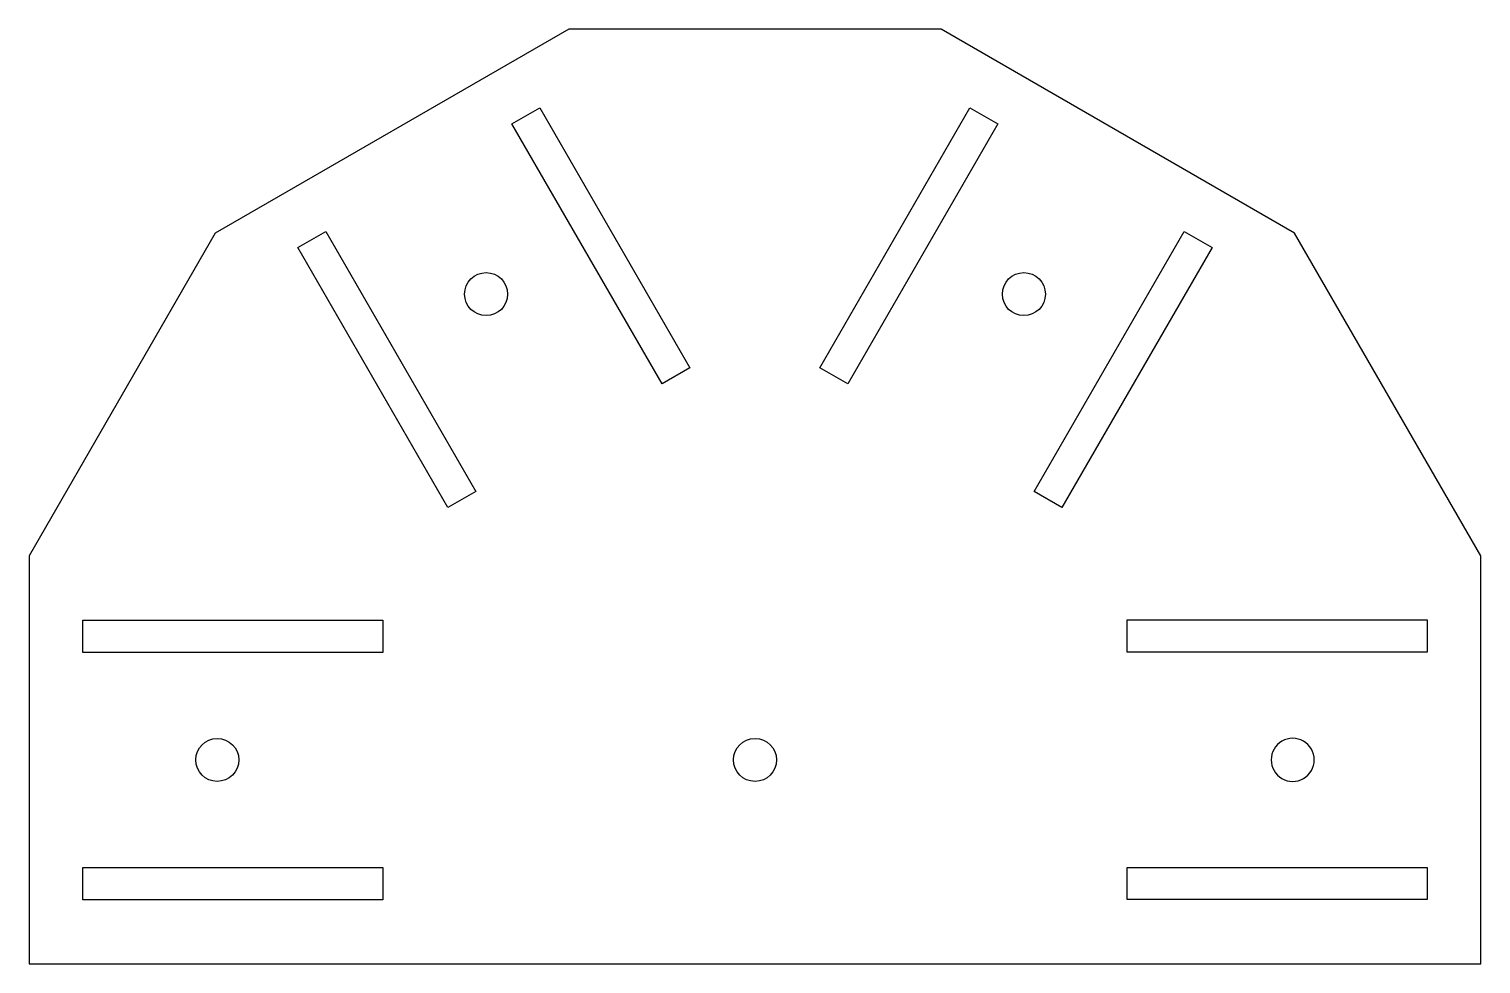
# Model space of a CAD drawing. Header units: millimetres. Extents: x -135 to 135, y -38 to 136.
import ezdxf

# ---------------------------------------------------------------- set-up
doc = ezdxf.new("R2010")
doc.units = ezdxf.units.MM
doc.layers.add('CUTOUTS', color=1, linetype='CONTINUOUS')
doc.layers.add('PERIMETER', color=5, linetype='CONTINUOUS')

msp = doc.modelspace()

# ---------------------------------------------------------------- linework, layer by layer
at = {"layer": 'CUTOUTS'}
for points in [[(-12.09, 72.91), (-17.28, 69.91), (-45.19, 118.25), (-40, 121.25)], [(45.17, 118.26), (17.26, 69.92), (12.06, 72.92), (39.97, 121.26)], [(-51.92, 49.9), (-57.12, 46.9), (-85.03, 95.24), (-79.83, 98.24)], [(51.9, 49.92), (79.81, 98.26), (85, 95.26), (57.09, 46.92)], [(-69.18, 25.98), (-69.18, 19.98), (-125, 19.98), (-125, 25.98)], [(69.18, 20.02), (69.18, 26.02), (125, 26.02), (125, 20.02)], [(-125, -20.02), (-69.18, -20.02), (-69.18, -26.02), (-125, -26.02)], [(69.18, -19.98), (125, -19.98), (125, -25.98), (69.18, -25.98)]]:
    msp.add_lwpolyline(points, close=True, dxfattribs=at)
msp.add_lwpolyline([(104, 0.01, 1.001521), (96, 0.01, 1.001521)], format="xyb", close=True, dxfattribs=at)
for centre in [(-50, 86.6), (50, 86.6), (-100, 0), (0, 0)]:
    msp.add_circle(centre, 4, dxfattribs=at)
at = {"layer": 'PERIMETER'}
msp.add_lwpolyline([(-34.65, 135.88), (-100.36, 97.93), (-135, 37.93), (-135, -37.93), (135, -37.93), (135, 37.95), (100.35, 97.95), (34.63, 135.88)], close=True, dxfattribs=at)

doc.saveas('drawing.dxf')
